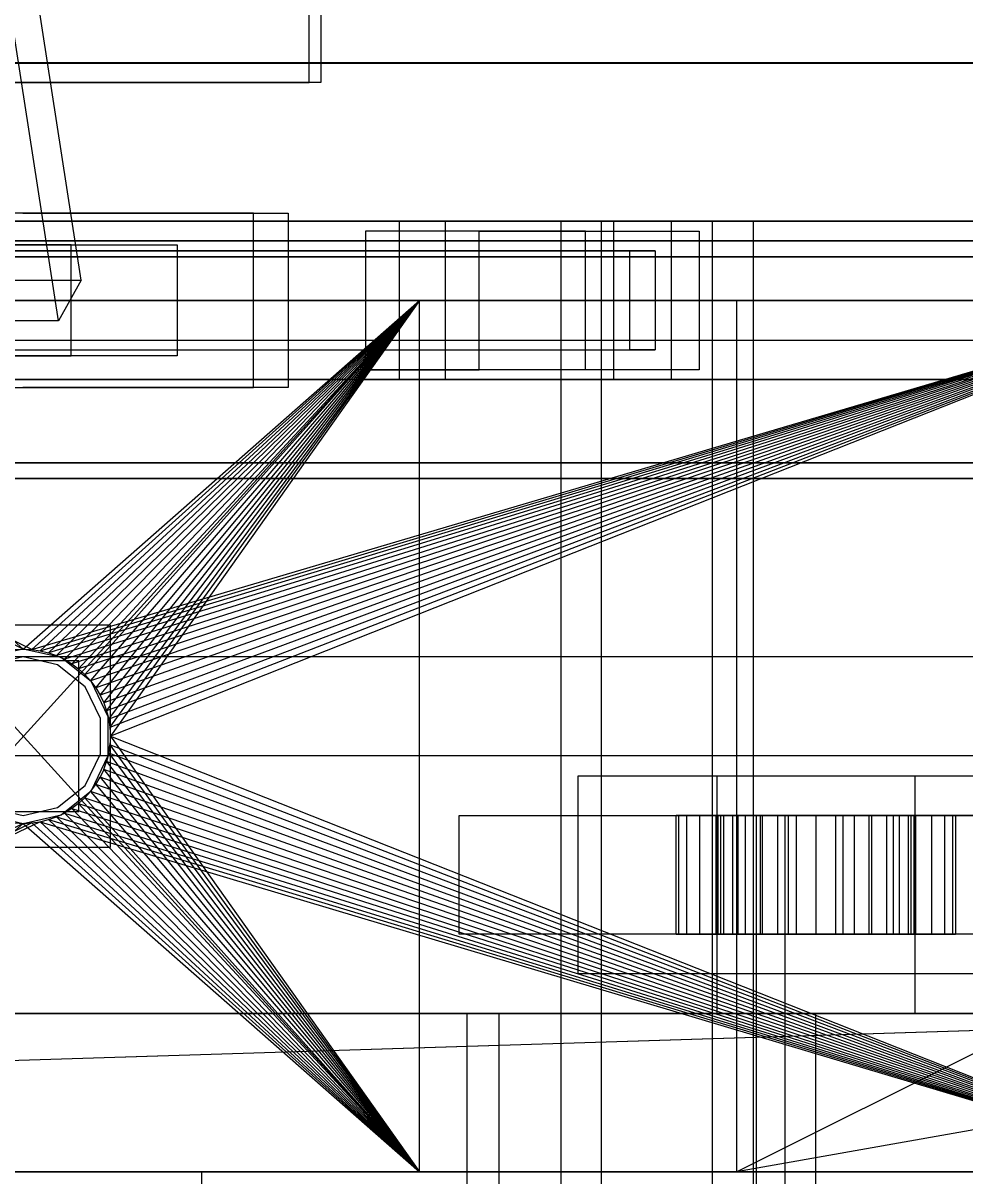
# Model space of a CAD drawing. Header units: millimetres. Extents: x -191664 to 191490, y -197311 to 10263.
# Drawn here: x 24928.1 to 25165.8, y -17791 to -17500 of the extents above; entities that cross this region are included whole.
import ezdxf

# ---------------------------------------------------------------- set-up
doc = ezdxf.new("R2010")
doc.units = ezdxf.units.MM
for name, color, linetype, lineweight in [('COTAS_O', 1, 'Continuous', 0), ('COTAS_USUARIO', 1, 'Continuous', 0), ('superior_briquetadora', 7, 'Continuous', 0), ('superior_C02', 7, 'Continuous', 0), ('superior_C05', 7, 'Continuous', 0)]:
    doc.layers.add(name, color=color, linetype=linetype, lineweight=lineweight)
doc.dimstyles.new('PLANTA_100', dxfattribs={"dimtxt": 250, "dimasz": 150, "dimexe": 150, "dimexo": 80, "dimgap": 100, "dimtad": 1, "dimtih": 1, "dimtoh": 1, "dimdec": 1, "dimdsep": 46, "dimcen": 0.09, "dimclrd": 1, "dimclre": 1, "dimclrt": 1, "dimadec": 0, "dimazin": 0, "dimtfac": 1, "dimtdec": 4, "dimtofl": 0, "dimtmove": 0, "dimatfit": 3, "dimfxl": 1, "dimtolj": 1, "dimtzin": 0, "dimarcsym": 0})

# ---------------------------------------------------------------- blocks, each defined once
blk = doc.blocks.new('*D36')
at = {"layer": 'COTAS_O', "color": 1, "lineweight": -2, "transparency": 16777216}
for p, q in [((24708.19, -17510), (25578.19, -17510)), ((25428.19, -19330), (25428.19, -17660)), ((24708.19, -19480), (25578.19, -19480))]:
    blk.add_line(p, q, dxfattribs=at)
at = {"layer": 'COTAS_O', "color": 1, "transparency": 16777216}
for points in [[(25403.19, -17660), (25453.19, -17660), (25428.19, -17510)], [(25403.19, -19330), (25453.19, -19330), (25428.19, -19480)]]:
    blk.add_solid(points, dxfattribs=at)
at = {"layer": 'Defpoints', "color": 0, "transparency": 16777216}
for p in [(24628.19, -17510), (25428.19, -17510), (24628.19, -19480)]:
    blk.add_point(p, dxfattribs=at)
blk = doc.blocks.new('*D102')
at = {"layer": 'COTAS_USUARIO', "color": 1, "lineweight": -2, "transparency": 16777216}
for p, q in [((24128.19, -17650), (24128.19, -17500)), ((25248.19, -17800), (23978.19, -17800)), ((25248.19, -18160), (23978.19, -18160)), ((24128.19, -18310), (24128.19, -18460))]:
    blk.add_line(p, q, dxfattribs=at)
at = {"layer": 'COTAS_USUARIO', "color": 1, "transparency": 16777216}
for points in [[(24103.19, -17650), (24153.19, -17650), (24128.19, -17800)], [(24103.19, -18310), (24153.19, -18310), (24128.19, -18160)]]:
    blk.add_solid(points, dxfattribs=at)
at = {"layer": 'Defpoints', "color": 0, "transparency": 16777216}
for p in [(24128.19, -17800), (25328.19, -17800), (25328.19, -18160)]:
    blk.add_point(p, dxfattribs=at)

msp = doc.modelspace()

# ---------------------------------------------------------------- linework, layer by layer
at = {"layer": 'superior_briquetadora', "color": 251, "true_color": 0x53616b}
for p, q in [((24628.19, -17510), (26828.19, -17510)), ((24628.19, -17570), (26828.19, -17570)), ((24628.19, -17580), (26828.19, -17580)), ((26828.19, -17590), (24628.19, -17590)), ((26828.19, -17660), (24628.19, -17660)), ((26828.19, -17685), (24628.19, -17685))]:
    msp.add_line(p, q, dxfattribs=at)
at = {"layer": 'superior_briquetadora', "color": 8, "true_color": 0x667b86}
for p, q in [((26742.28, -17555), (24692.28, -17555)), ((24693.73, -17555), (26743.73, -17555)), ((26762.64, -17555), (24712.64, -17555)), ((24714.09, -17555), (26764.09, -17555)), ((24693.73, -17559), (26743.73, -17559)), ((26762.64, -17559), (24712.64, -17559)), ((26743.73, -17611), (24693.73, -17611)), ((24712.64, -17611), (26762.64, -17611)), ((24692.28, -17615), (26742.28, -17615)), ((26743.73, -17615), (24693.73, -17615)), ((24712.64, -17615), (26762.64, -17615)), ((26764.09, -17615), (24714.09, -17615))]:
    msp.add_line(p, q, dxfattribs=at)
at = {"layer": 'superior_briquetadora', "color": 9, "true_color": 0xb9c3c2}
for p, q in [((24748.19, -17570), (25028.19, -17570)), ((24748.19, -17570), (25228.19, -17570)), ((24928.19, -17658), (24748.19, -17570)), ((24930.34, -17658.11), (24748.19, -17570)), ((24748.19, -17570), (26708.19, -17570)), ((25028.19, -17570), (24807.36, -17570)), ((24828.19, -17570), (25028.19, -17570)), ((24828.19, -17570), (24928.19, -17658)), ((24828.19, -17790), (25028.19, -17570)), ((24828.19, -17570), (25028.19, -17790)), ((25108.19, -17570), (24832.19, -17570)), ((25121.52, -17570), (24832.19, -17570)), ((24928.19, -17658), (25028.19, -17570)), ((24930.34, -17658.11), (25228.19, -17570)), ((24930.34, -17658.11), (25028.19, -17570)), ((24932.48, -17658.42), (25228.19, -17570)), ((24932.48, -17658.42), (25028.19, -17570)), ((25228.19, -17570), (24934.57, -17658.95)), ((24934.57, -17658.95), (25028.19, -17570)), ((25228.19, -17570), (24936.61, -17659.67)), ((24936.61, -17659.67), (25028.19, -17570)), ((25228.19, -17570), (24938.56, -17660.6)), ((24938.56, -17660.6), (25028.19, -17570)), ((25228.19, -17570), (24940.41, -17661.71)), ((24940.41, -17661.71), (25028.19, -17570)), ((25228.19, -17570), (24942.14, -17662.99)), ((24942.14, -17662.99), (25028.19, -17570)), ((25228.19, -17570), (24943.74, -17664.44)), ((24943.74, -17664.44), (25028.19, -17570)), ((25228.19, -17570), (24945.19, -17666.04)), ((24945.19, -17666.04), (25028.19, -17570)), ((25228.19, -17570), (24946.48, -17667.78)), ((24946.48, -17667.78), (25028.19, -17570)), ((25228.19, -17570), (24947.59, -17669.63)), ((24947.59, -17669.63), (25028.19, -17570)), ((25228.19, -17570), (24948.51, -17671.58)), ((24948.51, -17671.58), (25028.19, -17570)), ((25228.19, -17570), (24949.24, -17673.61)), ((24949.24, -17673.61), (25028.19, -17570)), ((25228.19, -17570), (24949.76, -17675.71)), ((24949.76, -17675.71), (25028.19, -17570)), ((25228.19, -17570), (24950.08, -17677.84)), ((24950.08, -17677.84), (25028.19, -17570)), ((25228.19, -17570), (24950.19, -17680)), ((25028.19, -17570), (24950.19, -17680)), ((25028.19, -17790), (25028.19, -17570)), ((25028.19, -17570), (25108.19, -17570)), ((25228.19, -17570), (25028.19, -17570)), ((25548.19, -17570), (25108.19, -17570)), ((25108.19, -17570), (25108.19, -17790)), ((26348.19, -17570), (25108.19, -17790)), ((26348.19, -17570), (25108.19, -17570)), ((25108.19, -17790), (25548.19, -17570)), ((25228.19, -17570), (25108.19, -17570)), ((26348.19, -17570), (25121.52, -17570)), ((26624.19, -17570), (25121.52, -17570)), ((24950.19, -17652), (24906.19, -17652)), ((24950.19, -17708), (24950.19, -17652)), ((24928.19, -17658), (24918.64, -17660.18)), ((24928.19, -17660), (24919.51, -17661.98)), ((24926.03, -17658.11), (24928.19, -17658)), ((24937.73, -17660.18), (24928.19, -17658)), ((24928.19, -17658), (24930.34, -17658.11)), ((24936.86, -17661.98), (24928.19, -17660)), ((24930.34, -17658.11), (24932.48, -17658.42)), ((24932.48, -17658.42), (24934.57, -17658.95)), ((24934.57, -17658.95), (24936.61, -17659.67)), ((24936.61, -17659.67), (24938.56, -17660.6)), ((24945.39, -17666.28), (24937.73, -17660.18)), ((24938.56, -17660.6), (24940.41, -17661.71)), ((24942.19, -17661), (24914.19, -17661)), ((24943.82, -17667.53), (24936.86, -17661.98)), ((24940.41, -17661.71), (24942.14, -17662.99)), ((24942.14, -17662.99), (24943.74, -17664.44)), ((24942.19, -17699), (24942.19, -17661)), ((24943.74, -17664.44), (24945.19, -17666.04)), ((24945.19, -17666.04), (24946.48, -17667.78)), ((24949.63, -17675.1), (24945.39, -17666.28)), ((24947.69, -17675.55), (24943.82, -17667.53)), ((24946.48, -17667.78), (24947.59, -17669.63)), ((24947.59, -17669.63), (24948.51, -17671.58)), ((24948.51, -17671.58), (24949.24, -17673.61)), ((24949.24, -17673.61), (24949.76, -17675.71)), ((24949.63, -17684.9), (24949.63, -17675.1)), ((24947.69, -17684.45), (24947.69, -17675.55)), ((24949.76, -17675.71), (24950.08, -17677.84)), ((24950.08, -17677.84), (24950.19, -17680)), ((24950.19, -17680), (24950.08, -17682.16)), ((24950.19, -17680), (25228.19, -17790)), ((24950.19, -17680), (25028.19, -17790)), ((24949.76, -17684.29), (24950.08, -17682.16)), ((25228.19, -17790), (24950.08, -17682.16)), ((24950.08, -17682.16), (25028.19, -17790)), ((24943.82, -17692.47), (24947.69, -17684.45)), ((24945.39, -17693.72), (24949.63, -17684.9)), ((24948.51, -17688.42), (24949.24, -17686.39)), ((24949.76, -17684.29), (24949.24, -17686.39)), ((25228.19, -17790), (24949.24, -17686.39)), ((24949.24, -17686.39), (25028.19, -17790)), ((25228.19, -17790), (24949.76, -17684.29)), ((24949.76, -17684.29), (25028.19, -17790)), ((24948.51, -17688.42), (24947.59, -17690.37)), ((25228.19, -17790), (24948.51, -17688.42)), ((24948.51, -17688.42), (25028.19, -17790)), ((24936.86, -17698.02), (24943.82, -17692.47)), ((24945.19, -17693.96), (24946.48, -17692.22)), ((24946.48, -17692.22), (24947.59, -17690.37)), ((25228.19, -17790), (24946.48, -17692.22)), ((24946.48, -17692.22), (25028.19, -17790)), ((25228.19, -17790), (24947.59, -17690.37)), ((24947.59, -17690.37), (25028.19, -17790)), ((24937.73, -17699.82), (24945.39, -17693.72)), ((24942.14, -17697.01), (24943.74, -17695.56)), ((24945.19, -17693.96), (24943.74, -17695.56)), ((24943.74, -17695.56), (25228.19, -17790)), ((24943.74, -17695.56), (25028.19, -17790)), ((25228.19, -17790), (24945.19, -17693.96)), ((24945.19, -17693.96), (25028.19, -17790)), ((24919.51, -17698.02), (24928.19, -17700)), ((24928.19, -17700), (24936.86, -17698.02)), ((24940.41, -17698.29), (24938.56, -17699.4)), ((24942.14, -17697.01), (24940.41, -17698.29)), ((24940.41, -17698.29), (25228.19, -17790)), ((24940.41, -17698.29), (25028.19, -17790)), ((24942.14, -17697.01), (25228.19, -17790)), ((24942.14, -17697.01), (25028.19, -17790)), ((24914.19, -17699), (24942.19, -17699)), ((24918.64, -17699.82), (24928.19, -17702)), ((24928.19, -17702), (24937.73, -17699.82)), ((24932.48, -17701.58), (24934.57, -17701.05)), ((24934.57, -17701.05), (24936.61, -17700.33)), ((24934.57, -17701.05), (25228.19, -17790)), ((24934.57, -17701.05), (25028.19, -17790)), ((24936.61, -17700.33), (24938.56, -17699.4)), ((24936.61, -17700.33), (25228.19, -17790)), ((24936.61, -17700.33), (25028.19, -17790)), ((24938.56, -17699.4), (25228.19, -17790)), ((24938.56, -17699.4), (25028.19, -17790)), ((24932.48, -17701.58), (24748.19, -17790)), ((24930.34, -17701.89), (24748.19, -17790)), ((24928.19, -17702), (24748.19, -17790)), ((24928.19, -17702), (24828.19, -17790)), ((24926.03, -17701.89), (24928.19, -17702)), ((24928.19, -17702), (24930.34, -17701.89)), ((24928.19, -17702), (25028.19, -17790)), ((24930.34, -17701.89), (24932.48, -17701.58)), ((24930.34, -17701.89), (25028.19, -17790)), ((24932.48, -17701.58), (25228.19, -17790)), ((24932.48, -17701.58), (25028.19, -17790)), ((24906.19, -17708), (24950.19, -17708)), ((24748.19, -17790), (25028.19, -17790)), ((25228.19, -17790), (24748.19, -17790)), ((26708.19, -17790), (24748.19, -17790)), ((25028.19, -17790), (24807.36, -17790)), ((25028.19, -17790), (24828.19, -17790)), ((24832.19, -17790), (25108.19, -17790)), ((24832.19, -17790), (26334.85, -17790)), ((24925.66, -17790), (24932.6, -17790)), ((24932.6, -17790), (24942.62, -17790)), ((24942.62, -17790), (24953.75, -17790)), ((24953.75, -17790), (24963.77, -17790)), ((24963.77, -17790), (24970.71, -17790)), ((24970.71, -17790), (24973.19, -17790)), ((24973.19, -17790), (24973.19, -17802)), ((25108.19, -17790), (25028.19, -17790)), ((25228.19, -17790), (25028.19, -17790)), ((25108.19, -17790), (25548.19, -17790)), ((25108.19, -17790), (26348.19, -17790)), ((25228.19, -17790), (25108.19, -17790)), ((25108.19, -17790), (26334.85, -17790))]:
    msp.add_line(p, q, dxfattribs=at)
at = {"layer": 'superior_C02', "color": 139, "true_color": 0x354b57}
for p, q in [((25000.35, -17515), (25000.35, -17225)), ((25003.27, -17225), (25003.27, -17515)), ((24942.79, -17564.86), (24904.21, -17314.86)), ((24937.1, -17575.14), (24898.52, -17325.14)), ((24273.53, -17515), (25000.35, -17515)), ((25003.27, -17515), (24276.45, -17515)), ((25003.27, -17515), (25000.35, -17515)), ((25023.07, -17550), (24697.92, -17550)), ((24709.61, -17550), (25034.76, -17550)), ((25077.14, -17550), (24751.99, -17550)), ((24766.6, -17550), (25091.75, -17550)), ((24986.28, -17548), (24919.34, -17548)), ((24928.1, -17548), (24995.05, -17548)), ((24986.28, -17592), (24986.28, -17548)), ((24986.28, -17548), (24995.05, -17548)), ((24995.05, -17548), (24995.05, -17592)), ((25023.07, -17550), (25023.07, -17590)), ((25034.76, -17550), (25023.07, -17550)), ((25534.71, -17550), (25023.07, -17550)), ((25034.76, -17590), (25034.76, -17550)), ((25034.76, -17550), (25546.4, -17550)), ((25102.11, -17550), (25063.86, -17550)), ((25063.86, -17550), (25063.86, -18450)), ((25074.09, -17550), (25063.86, -17550)), ((25074.09, -18450), (25074.09, -17550)), ((25074.09, -17550), (25112.34, -17550)), ((25077.14, -17550), (25077.14, -17590)), ((25091.75, -17550), (25077.14, -17550)), ((25588.78, -17550), (25077.14, -17550)), ((25091.75, -17590), (25091.75, -17550)), ((25091.75, -17550), (25603.39, -17550)), ((25102.11, -18450), (25102.11, -17550)), ((25102.11, -17550), (25112.34, -17550)), ((25112.34, -17550), (25112.34, -18450)), ((25043.26, -17552.5), (25014.57, -17552.5)), ((25014.57, -17552.5), (25014.57, -17587.5)), ((25070.1, -17552.5), (25014.57, -17552.5)), ((25043.26, -17587.5), (25043.26, -17552.5)), ((25043.26, -17552.5), (25098.79, -17552.5)), ((25070.1, -17587.5), (25070.1, -17552.5)), ((25070.1, -17552.5), (25098.79, -17552.5)), ((25098.79, -17552.5), (25098.79, -17587.5)), ((24940.29, -17556), (24874.54, -17556)), ((24901.31, -17556), (24967.07, -17556)), ((24940.29, -17584), (24940.29, -17556)), ((24940.29, -17556), (24967.07, -17556)), ((24967.07, -17556), (24967.07, -17584)), ((24700.59, -17557.5), (25081.28, -17557.5)), ((25087.62, -17557.5), (24706.93, -17557.5)), ((25081.28, -17582.5), (25081.28, -17557.5)), ((25081.28, -17557.5), (25087.62, -17557.5)), ((25087.62, -17557.5), (25087.62, -17582.5)), ((24921.75, -17564.86), (24942.79, -17564.86)), ((24942.79, -17564.86), (24937.1, -17575.14)), ((24937.1, -17575.14), (24916.06, -17575.14)), ((24700.59, -17582.5), (25081.28, -17582.5)), ((24706.93, -17582.5), (25087.62, -17582.5)), ((24874.54, -17584), (24940.29, -17584)), ((24967.07, -17584), (24901.31, -17584)), ((24967.07, -17584), (24940.29, -17584)), ((25087.62, -17582.5), (25081.28, -17582.5)), ((25014.57, -17587.5), (25043.26, -17587.5)), ((25070.1, -17587.5), (25014.57, -17587.5)), ((25098.79, -17587.5), (25043.26, -17587.5)), ((25098.79, -17587.5), (25070.1, -17587.5)), ((24697.92, -17590), (25023.07, -17590)), ((24709.61, -17590), (25034.76, -17590)), ((24751.99, -17590), (25077.14, -17590)), ((24766.6, -17590), (25091.75, -17590)), ((25023.07, -17590), (25034.76, -17590)), ((25023.07, -17590), (25534.71, -17590)), ((25034.76, -17590), (25546.4, -17590)), ((25077.14, -17590), (25091.75, -17590)), ((25077.14, -17590), (25588.78, -17590)), ((25091.75, -17590), (25603.39, -17590)), ((24919.34, -17592), (24986.28, -17592)), ((24995.05, -17592), (24928.1, -17592)), ((24995.05, -17592), (24986.28, -17592))]:
    msp.add_line(p, q, dxfattribs=at)
at = {"layer": 'superior_C02', "color": 9, "true_color": 0xb5c3c9}
for p, q in [((25648.66, -17700), (25113.11, -17700)), ((25113.11, -17700), (25113.11, -18300)), ((25120.42, -17700), (25113.11, -17700)), ((25120.42, -18300), (25120.42, -17700)), ((25120.42, -17700), (25655.96, -17700))]:
    msp.add_line(p, q, dxfattribs=at)
at = {"layer": 'superior_C02', "color": 251, "true_color": 0x586d65}
for p, q in [((16335.43, -17750), (25411.09, -17750)), ((25412.56, -17750), (16336.9, -17750))]:
    msp.add_line(p, q, dxfattribs=at)
at = {"layer": 'superior_C02', "color": 139, "true_color": 0x345e4e}
for p, q in [((24609.26, -17771.7), (25304.13, -17750)), ((25305.87, -17750), (24611.01, -17771.7))]:
    msp.add_line(p, q, dxfattribs=at)
at = {"layer": 'superior_C05', "color": 251, "true_color": 0x5c6a72}
for p, q in [((25068.19, -17740), (25068.19, -17690)), ((25068.19, -17690), (25188.19, -17690)), ((25104.19, -17730), (25104.19, -17700)), ((25104.19, -17700), (25152.19, -17700)), ((25152.19, -17700), (25152.19, -17730)), ((25152.19, -17730), (25104.19, -17730)), ((25188.19, -17740), (25068.19, -17740))]:
    msp.add_line(p, q, dxfattribs=at)
at = {"layer": 'superior_C05', "color": 9, "true_color": 0xb9c3c2}
for p, q in [((25103.19, -17690), (25105.66, -17690)), ((25103.19, -17690), (25103.19, -17750)), ((25105.66, -17690), (25112.6, -17690)), ((25112.6, -17690), (25122.62, -17690)), ((25122.62, -17690), (25133.75, -17690)), ((25133.75, -17690), (25143.77, -17690)), ((25143.77, -17690), (25150.71, -17690)), ((25150.71, -17690), (25153.19, -17690)), ((25153.19, -17690), (25153.19, -17750)), ((25048.19, -17750), (25050.51, -17750)), ((25048.19, -17750), (25048.19, -18250)), ((25050.51, -17750), (25057.35, -17750)), ((25057.35, -17750), (25068.31, -17750)), ((25068.31, -17750), (25082.74, -17750)), ((25082.74, -17750), (25099.82, -17750)), ((25099.82, -17750), (25118.54, -17750)), ((25105.66, -17750), (25103.19, -17750)), ((25112.6, -17750), (25105.66, -17750)), ((25122.62, -17750), (25112.6, -17750)), ((25118.54, -17750), (25137.83, -17750)), ((25133.75, -17750), (25122.62, -17750)), ((25143.77, -17750), (25133.75, -17750)), ((25137.83, -17750), (25156.55, -17750)), ((25150.71, -17750), (25143.77, -17750)), ((25153.19, -17750), (25150.71, -17750)), ((25156.55, -17750), (25173.63, -17750))]:
    msp.add_line(p, q, dxfattribs=at)
at = {"layer": 'superior_C05', "color": 251, "true_color": 0x596770}
for p, q in [((25038.19, -17730), (25038.19, -17700)), ((25038.19, -17700), (27328.19, -17700)), ((27328.19, -17730), (25038.19, -17730))]:
    msp.add_line(p, q, dxfattribs=at)
at = {"layer": 'superior_C05', "color": 125, "true_color": 0x608c85}
for p, q in [((25093.61, -17700), (25092.94, -17700)), ((25092.94, -17700), (25102.94, -17700)), ((25092.94, -17730), (25092.94, -17700)), ((25095.62, -17700), (25093.61, -17700)), ((25093.61, -17700), (25103.42, -17700)), ((25093.61, -17730), (25093.61, -17700)), ((25098.88, -17700), (25095.62, -17700)), ((25095.62, -17700), (25104.86, -17700)), ((25095.62, -17730), (25095.62, -17700)), ((25103.26, -17700), (25098.88, -17700)), ((25098.88, -17700), (25107.19, -17700)), ((25098.88, -17730), (25098.88, -17700)), ((25102.94, -17700), (25103.42, -17700)), ((25102.94, -17700), (25102.94, -17730)), ((25108.6, -17700), (25103.26, -17700)), ((25103.26, -17700), (25110.33, -17700)), ((25103.26, -17730), (25103.26, -17700)), ((25103.42, -17700), (25104.86, -17700)), ((25103.42, -17700), (25103.42, -17730)), ((25104.86, -17700), (25107.19, -17700)), ((25104.86, -17700), (25104.86, -17730)), ((25107.19, -17700), (25110.33, -17700)), ((25107.19, -17700), (25107.19, -17730)), ((25114.7, -17700), (25108.6, -17700)), ((25108.6, -17700), (25114.16, -17700)), ((25108.6, -17730), (25108.6, -17700)), ((25110.33, -17700), (25114.16, -17700)), ((25110.33, -17700), (25110.33, -17730)), ((25114.16, -17700), (25118.52, -17700)), ((25114.16, -17700), (25114.16, -17730)), ((25121.31, -17700), (25114.7, -17700)), ((25114.7, -17700), (25118.52, -17700)), ((25114.7, -17730), (25114.7, -17700)), ((25118.52, -17700), (25123.26, -17700)), ((25118.52, -17700), (25118.52, -17730)), ((25128.19, -17700), (25121.31, -17700)), ((25121.31, -17700), (25123.26, -17700)), ((25121.31, -17730), (25121.31, -17700)), ((25123.26, -17700), (25128.19, -17700)), ((25123.26, -17700), (25123.26, -17730)), ((25135.06, -17700), (25128.19, -17700)), ((25128.19, -17700), (25133.11, -17700)), ((25128.19, -17700), (25128.19, -17730)), ((25135.06, -17700), (25133.11, -17700)), ((25133.11, -17700), (25137.85, -17700)), ((25133.11, -17700), (25133.11, -17730)), ((25141.68, -17700), (25135.06, -17700)), ((25135.06, -17730), (25135.06, -17700)), ((25141.68, -17700), (25137.85, -17700)), ((25137.85, -17700), (25142.21, -17700)), ((25137.85, -17700), (25137.85, -17730)), ((25147.77, -17700), (25141.68, -17700)), ((25141.68, -17730), (25141.68, -17700)), ((25147.77, -17700), (25142.21, -17700)), ((25142.21, -17700), (25146.04, -17700)), ((25142.21, -17700), (25142.21, -17730)), ((25153.11, -17700), (25146.04, -17700)), ((25146.04, -17700), (25149.18, -17700)), ((25146.04, -17700), (25146.04, -17730)), ((25153.11, -17700), (25147.77, -17700)), ((25147.77, -17730), (25147.77, -17700)), ((25157.5, -17700), (25149.18, -17700)), ((25149.18, -17700), (25151.51, -17700)), ((25149.18, -17700), (25149.18, -17730)), ((25160.75, -17700), (25151.51, -17700)), ((25151.51, -17700), (25152.95, -17700)), ((25151.51, -17700), (25151.51, -17730)), ((25162.76, -17700), (25152.95, -17700)), ((25152.95, -17700), (25153.44, -17700)), ((25152.95, -17700), (25152.95, -17730)), ((25157.5, -17700), (25153.11, -17700)), ((25153.11, -17730), (25153.11, -17700)), ((25153.44, -17700), (25163.44, -17700)), ((25153.44, -17730), (25153.44, -17700)), ((25160.75, -17700), (25157.5, -17700)), ((25157.5, -17730), (25157.5, -17700)), ((25162.76, -17700), (25160.75, -17700)), ((25160.75, -17730), (25160.75, -17700)), ((25163.44, -17700), (25162.76, -17700)), ((25162.76, -17730), (25162.76, -17700)), ((25163.44, -17700), (25163.44, -17730)), ((25102.94, -17730), (25092.94, -17730)), ((25092.94, -17730), (25093.61, -17730)), ((25103.42, -17730), (25093.61, -17730)), ((25093.61, -17730), (25095.62, -17730)), ((25104.86, -17730), (25095.62, -17730)), ((25095.62, -17730), (25098.88, -17730)), ((25107.19, -17730), (25098.88, -17730)), ((25098.88, -17730), (25103.26, -17730)), ((25103.42, -17730), (25102.94, -17730)), ((25110.33, -17730), (25103.26, -17730)), ((25103.26, -17730), (25108.6, -17730)), ((25104.86, -17730), (25103.42, -17730)), ((25107.19, -17730), (25104.86, -17730)), ((25110.33, -17730), (25107.19, -17730)), ((25114.16, -17730), (25108.6, -17730)), ((25108.6, -17730), (25114.7, -17730)), ((25114.16, -17730), (25110.33, -17730)), ((25118.52, -17730), (25114.16, -17730)), ((25118.52, -17730), (25114.7, -17730)), ((25114.7, -17730), (25121.31, -17730)), ((25123.26, -17730), (25118.52, -17730)), ((25123.26, -17730), (25121.31, -17730)), ((25121.31, -17730), (25128.19, -17730)), ((25128.19, -17730), (25123.26, -17730)), ((25133.11, -17730), (25128.19, -17730)), ((25128.19, -17730), (25135.06, -17730)), ((25137.85, -17730), (25133.11, -17730)), ((25133.11, -17730), (25135.06, -17730)), ((25135.06, -17730), (25141.68, -17730)), ((25142.21, -17730), (25137.85, -17730)), ((25137.85, -17730), (25141.68, -17730)), ((25141.68, -17730), (25147.77, -17730)), ((25146.04, -17730), (25142.21, -17730)), ((25142.21, -17730), (25147.77, -17730)), ((25149.18, -17730), (25146.04, -17730)), ((25146.04, -17730), (25153.11, -17730)), ((25147.77, -17730), (25153.11, -17730)), ((25151.51, -17730), (25149.18, -17730)), ((25149.18, -17730), (25157.5, -17730)), ((25152.95, -17730), (25151.51, -17730)), ((25151.51, -17730), (25160.75, -17730)), ((25153.44, -17730), (25152.95, -17730)), ((25152.95, -17730), (25162.76, -17730)), ((25153.11, -17730), (25157.5, -17730)), ((25163.44, -17730), (25153.44, -17730)), ((25157.5, -17730), (25160.75, -17730)), ((25160.75, -17730), (25162.76, -17730)), ((25162.76, -17730), (25163.44, -17730))]:
    msp.add_line(p, q, dxfattribs=at)
at = {"layer": 'superior_C05', "color": 117, "true_color": 0x376c5b}
for p, q in [((25040.19, -18250), (25040.19, -17750)), ((25040.19, -17750), (25042.39, -17750)), ((25042.39, -17750), (25048.9, -17750)), ((25050.19, -17750), (25048.19, -17750)), ((25048.9, -17750), (25059.39, -17750)), ((25056.11, -17750), (25050.19, -17750)), ((25065.64, -17750), (25056.11, -17750)), ((25059.39, -17750), (25073.32, -17750)), ((25078.31, -17750), (25065.64, -17750)), ((25073.32, -17750), (25090, -17750)), ((25093.48, -17750), (25078.31, -17750)), ((25090, -17750), (25108.6, -17750)), ((25110.38, -17750), (25093.48, -17750)), ((25108.6, -17750), (25128.19, -17750)), ((25128.19, -17750), (25110.38, -17750)), ((25128.19, -18250), (25128.19, -17750)), ((27628.19, -17750), (25128.19, -17750))]:
    msp.add_line(p, q, dxfattribs=at)

# ---------------------------------------------------------------- dimensions: what is measured, and where the dimension line sits
at = {"layer": 'COTAS_O'}
dim = msp.add_aligned_dim(p1=(24628.19, -19480), p2=(24628.19, -17510), distance=-800, text='<> O', dimstyle='PLANTA_100', dxfattribs=at)
dim.commit()
dim.dimension.update_dxf_attribs({"geometry": '*D36', "text_midpoint": (25428.19, -18495)})
at = {"layer": 'COTAS_USUARIO'}
dim = msp.add_aligned_dim(p1=(25328.19, -18160), p2=(25328.19, -17800), distance=1200, dimstyle='PLANTA_100', dxfattribs=at)
dim.commit()
dim.dimension.update_dxf_attribs({"geometry": '*D102', "text_midpoint": (24128.19, -17980)})

doc.saveas('drawing.dxf')
